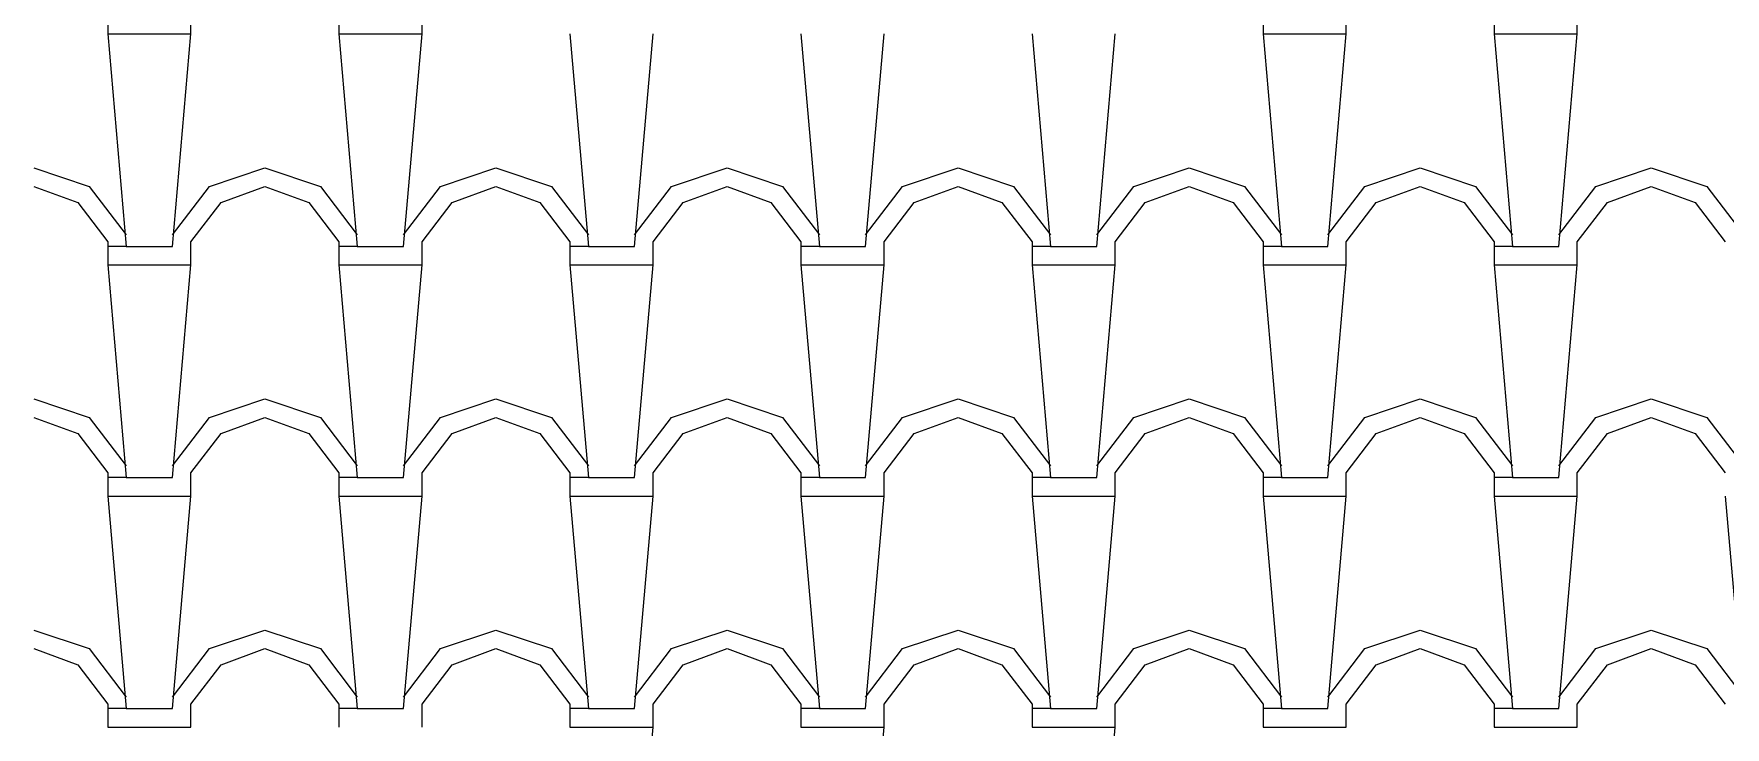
# Model space of a CAD drawing. Extents: x 143.46 to 149.12, y 337.31 to 340.42.
# Drawn here: x 146.164 to 147.994, y 338.564 to 339.314 of the extents above; entities that cross this region are included whole.
import ezdxf

# ---------------------------------------------------------------- set-up
doc = ezdxf.new("R2010")
doc.units = 0
doc.header["$LTSCALE"] = 0.03
doc.header["$MEASUREMENT"] = 0
doc.layers.add('TELHA', color=1, linetype='CONTINUOUS')

msp = doc.modelspace()

# ---------------------------------------------------------------- linework, layer by layer
at = {"layer": 'TELHA', "color": 1}
for p, q in [((146.2439, 339.3392), (146.2439, 339.3142)), ((146.3339, 339.3142), (146.3339, 339.3392)), ((146.4939, 339.3392), (146.4939, 339.3142)), ((146.5839, 339.3142), (146.5839, 339.3392)), ((147.4939, 339.3392), (147.4939, 339.3142)), ((147.5839, 339.3142), (147.5839, 339.3392)), ((147.7439, 339.3392), (147.7439, 339.3142)), ((147.8339, 339.3142), (147.8339, 339.3392)), ((146.2439, 339.3142), (146.2639, 339.0842)), ((146.2439, 339.3142), (146.2639, 339.3142)), ((146.2439, 339.3142), (146.2639, 339.0842)), ((146.2639, 339.3142), (146.3339, 339.3142)), ((146.3139, 339.0842), (146.3339, 339.3142)), ((146.3139, 339.0842), (146.3339, 339.3142)), ((146.4939, 339.3142), (146.5139, 339.0842)), ((146.4939, 339.3142), (146.5139, 339.3142)), ((146.5139, 339.3142), (146.5839, 339.3142)), ((146.5639, 339.0842), (146.5839, 339.3142)), ((146.7439, 339.3142), (146.7639, 339.0842)), ((146.8139, 339.0842), (146.8339, 339.3142)), ((146.9939, 339.3142), (147.0139, 339.0842)), ((147.0639, 339.0842), (147.0839, 339.3142)), ((147.2439, 339.3142), (147.2639, 339.0842)), ((147.3139, 339.0842), (147.3339, 339.3142)), ((147.4939, 339.3142), (147.5139, 339.0842)), ((147.4939, 339.3142), (147.5139, 339.3142)), ((147.4939, 339.3142), (147.5139, 339.0842)), ((147.5139, 339.3142), (147.5839, 339.3142)), ((147.5639, 339.0842), (147.5839, 339.3142)), ((147.5639, 339.0842), (147.5839, 339.3142)), ((147.7439, 339.3142), (147.7639, 339.0842)), ((147.7439, 339.3142), (147.7639, 339.3142)), ((147.7439, 339.3142), (147.7639, 339.0842)), ((147.7639, 339.3142), (147.8339, 339.3142)), ((147.8139, 339.0842), (147.8339, 339.3142)), ((147.8139, 339.0842), (147.8339, 339.3142)), ((146.1639, 339.1692), (146.2239, 339.1492)), ((146.3539, 339.1492), (146.4139, 339.1692)), ((146.4139, 339.1692), (146.4739, 339.1492)), ((146.6039, 339.1492), (146.6639, 339.1692)), ((146.6639, 339.1692), (146.7239, 339.1492)), ((146.6639, 339.1692), (146.7239, 339.1492)), ((146.8539, 339.1492), (146.9139, 339.1692)), ((146.9139, 339.1692), (146.9739, 339.1492)), ((147.1039, 339.1492), (147.1639, 339.1692)), ((147.1639, 339.1692), (147.2239, 339.1492)), ((147.3539, 339.1492), (147.4139, 339.1692)), ((147.4139, 339.1692), (147.4739, 339.1492)), ((147.6039, 339.1492), (147.6639, 339.1692)), ((147.6039, 339.1492), (147.6639, 339.1692)), ((147.6639, 339.1692), (147.7239, 339.1492)), ((147.6639, 339.1692), (147.7239, 339.1492)), ((147.8539, 339.1492), (147.9139, 339.1692)), ((147.9139, 339.1692), (147.9739, 339.1492)), ((147.9139, 339.1692), (147.9739, 339.1492)), ((146.1639, 339.1492), (146.2114, 339.1317)), ((146.2239, 339.1492), (146.2639, 339.0967)), ((146.2239, 339.1492), (146.2639, 339.0967)), ((146.3139, 339.0967), (146.3539, 339.1492)), ((146.3139, 339.0967), (146.3539, 339.1492)), ((146.3664, 339.1317), (146.4139, 339.1492)), ((146.4139, 339.1492), (146.4614, 339.1317)), ((146.4739, 339.1492), (146.5139, 339.0967)), ((146.5639, 339.0967), (146.6039, 339.1492)), ((146.6164, 339.1317), (146.6639, 339.1492)), ((146.6639, 339.1492), (146.7114, 339.1317)), ((146.6639, 339.1492), (146.7114, 339.1317)), ((146.7239, 339.1492), (146.7639, 339.0967)), ((146.8139, 339.0967), (146.8539, 339.1492)), ((146.8664, 339.1317), (146.9139, 339.1492)), ((146.9139, 339.1492), (146.9614, 339.1317)), ((146.9739, 339.1492), (147.0139, 339.0967)), ((147.0639, 339.0967), (147.1039, 339.1492)), ((147.1164, 339.1317), (147.1639, 339.1492)), ((147.1639, 339.1492), (147.2114, 339.1317)), ((147.2239, 339.1492), (147.2639, 339.0967)), ((147.3139, 339.0967), (147.3539, 339.1492)), ((147.3664, 339.1317), (147.4139, 339.1492)), ((147.4139, 339.1492), (147.4614, 339.1317)), ((147.4739, 339.1492), (147.5139, 339.0967)), ((147.4739, 339.1492), (147.5139, 339.0967)), ((147.5639, 339.0967), (147.6039, 339.1492)), ((147.5639, 339.0967), (147.6039, 339.1492)), ((147.6164, 339.1317), (147.6639, 339.1492)), ((147.6164, 339.1317), (147.6639, 339.1492)), ((147.6639, 339.1492), (147.7114, 339.1317)), ((147.6639, 339.1492), (147.7114, 339.1317)), ((147.7239, 339.1492), (147.7639, 339.0967)), ((147.7239, 339.1492), (147.7639, 339.0967)), ((147.8139, 339.0967), (147.8539, 339.1492)), ((147.8139, 339.0967), (147.8539, 339.1492)), ((147.8664, 339.1317), (147.9139, 339.1492)), ((147.9139, 339.1492), (147.9614, 339.1317)), ((147.9139, 339.1492), (147.9614, 339.1317)), ((147.9739, 339.1492), (148.0139, 339.0967)), ((146.2114, 339.1317), (146.2439, 339.0892)), ((146.2114, 339.1317), (146.2439, 339.0892)), ((146.3339, 339.0892), (146.3664, 339.1317)), ((146.3339, 339.0892), (146.3664, 339.1317)), ((146.4614, 339.1317), (146.4939, 339.0892)), ((146.5839, 339.0892), (146.6164, 339.1317)), ((146.7114, 339.1317), (146.7439, 339.0892)), ((146.8339, 339.0892), (146.8664, 339.1317)), ((146.9614, 339.1317), (146.9939, 339.0892)), ((147.0839, 339.0892), (147.1164, 339.1317)), ((147.2114, 339.1317), (147.2439, 339.0892)), ((147.3339, 339.0892), (147.3664, 339.1317)), ((147.4614, 339.1317), (147.4939, 339.0892)), ((147.4614, 339.1317), (147.4939, 339.0892)), ((147.5839, 339.0892), (147.6164, 339.1317)), ((147.5839, 339.0892), (147.6164, 339.1317)), ((147.7114, 339.1317), (147.7439, 339.0892)), ((147.7114, 339.1317), (147.7439, 339.0892)), ((147.8339, 339.0892), (147.8664, 339.1317)), ((147.8339, 339.0892), (147.8664, 339.1317)), ((147.9614, 339.1317), (147.9939, 339.0892)), ((146.2439, 339.0892), (146.2439, 339.0642)), ((146.2439, 339.0892), (146.2439, 339.0642)), ((146.2639, 339.0842), (146.2439, 339.0842)), ((146.2639, 339.0842), (146.2439, 339.0842)), ((146.2639, 339.0842), (146.3139, 339.0842)), ((146.2639, 339.0842), (146.3139, 339.0842)), ((146.3339, 339.0642), (146.3339, 339.0892)), ((146.3339, 339.0642), (146.3339, 339.0892)), ((146.4939, 339.0892), (146.4939, 339.0642)), ((146.5139, 339.0842), (146.4939, 339.0842)), ((146.5139, 339.0842), (146.5639, 339.0842)), ((146.5839, 339.0642), (146.5839, 339.0892)), ((146.7439, 339.0892), (146.7439, 339.0642)), ((146.7639, 339.0842), (146.7439, 339.0842)), ((146.7639, 339.0842), (146.8139, 339.0842)), ((146.8339, 339.0642), (146.8339, 339.0892)), ((146.9939, 339.0892), (146.9939, 339.0642)), ((147.0139, 339.0842), (146.9939, 339.0842)), ((147.0139, 339.0842), (147.0639, 339.0842)), ((147.0839, 339.0642), (147.0839, 339.0892)), ((147.2439, 339.0892), (147.2439, 339.0642)), ((147.2639, 339.0842), (147.2439, 339.0842)), ((147.2639, 339.0842), (147.3139, 339.0842)), ((147.3339, 339.0642), (147.3339, 339.0892)), ((147.4939, 339.0892), (147.4939, 339.0642)), ((147.4939, 339.0892), (147.4939, 339.0642)), ((147.4939, 339.0892), (147.4939, 339.0642)), ((147.5139, 339.0842), (147.4939, 339.0842)), ((147.5139, 339.0842), (147.4939, 339.0842)), ((147.5139, 339.0842), (147.4939, 339.0842)), ((147.5139, 339.0842), (147.5639, 339.0842)), ((147.5139, 339.0842), (147.5639, 339.0842)), ((147.5139, 339.0842), (147.5639, 339.0842)), ((147.5839, 339.0642), (147.5839, 339.0892)), ((147.5839, 339.0642), (147.5839, 339.0892)), ((147.5839, 339.0642), (147.5839, 339.0892)), ((147.7439, 339.0892), (147.7439, 339.0642)), ((147.7439, 339.0892), (147.7439, 339.0642)), ((147.7639, 339.0842), (147.7439, 339.0842)), ((147.7639, 339.0842), (147.7439, 339.0842)), ((147.7639, 339.0842), (147.8139, 339.0842)), ((147.7639, 339.0842), (147.8139, 339.0842)), ((147.8339, 339.0642), (147.8339, 339.0892)), ((147.8339, 339.0642), (147.8339, 339.0892)), ((146.2439, 339.0642), (146.2639, 339.0642)), ((146.2439, 339.0642), (146.2639, 338.8342)), ((146.2439, 339.0642), (146.2639, 338.8342)), ((146.2439, 339.0642), (146.2639, 339.0642)), ((146.2639, 339.0642), (146.3339, 339.0642)), ((146.2639, 339.0642), (146.3339, 339.0642)), ((146.3139, 338.8342), (146.3339, 339.0642)), ((146.3139, 338.8342), (146.3339, 339.0642)), ((146.4939, 339.0642), (146.5139, 339.0642)), ((146.4939, 339.0642), (146.5139, 338.8342)), ((146.5139, 339.0642), (146.5839, 339.0642)), ((146.5639, 338.8342), (146.5839, 339.0642)), ((146.7439, 339.0642), (146.7639, 338.8342)), ((146.7439, 339.0642), (146.7639, 339.0642)), ((146.7639, 339.0642), (146.8339, 339.0642)), ((146.8139, 338.8342), (146.8339, 339.0642)), ((146.9939, 339.0642), (147.0139, 338.8342)), ((146.9939, 339.0642), (147.0139, 339.0642)), ((147.0139, 339.0642), (147.0839, 339.0642)), ((147.0639, 338.8342), (147.0839, 339.0642)), ((147.2439, 339.0642), (147.2639, 338.8342)), ((147.2439, 339.0642), (147.2639, 339.0642)), ((147.2639, 339.0642), (147.3339, 339.0642)), ((147.3139, 338.8342), (147.3339, 339.0642)), ((147.4939, 339.0642), (147.5139, 338.8342)), ((147.4939, 339.0642), (147.5139, 339.0642)), ((147.4939, 339.0642), (147.5139, 338.8342)), ((147.4939, 339.0642), (147.5139, 339.0642)), ((147.4939, 339.0642), (147.5139, 338.8342)), ((147.4939, 339.0642), (147.5139, 339.0642)), ((147.5139, 339.0642), (147.5839, 339.0642)), ((147.5139, 339.0642), (147.5839, 339.0642)), ((147.5139, 339.0642), (147.5839, 339.0642)), ((147.5639, 338.8342), (147.5839, 339.0642)), ((147.5639, 338.8342), (147.5839, 339.0642)), ((147.5639, 338.8342), (147.5839, 339.0642)), ((147.7439, 339.0642), (147.7639, 338.8342)), ((147.7439, 339.0642), (147.7639, 339.0642)), ((147.7439, 339.0642), (147.7639, 338.8342)), ((147.7439, 339.0642), (147.7639, 339.0642)), ((147.7639, 339.0642), (147.8339, 339.0642)), ((147.7639, 339.0642), (147.8339, 339.0642)), ((147.8139, 338.8342), (147.8339, 339.0642)), ((147.8139, 338.8342), (147.8339, 339.0642)), ((146.1639, 338.9192), (146.2239, 338.8992)), ((146.1639, 338.9192), (146.2239, 338.8992)), ((146.3539, 338.8992), (146.4139, 338.9192)), ((146.3539, 338.8992), (146.4139, 338.9192)), ((146.3539, 338.8992), (146.4139, 338.9192)), ((146.4139, 338.9192), (146.4739, 338.8992)), ((146.4139, 338.9192), (146.4739, 338.8992)), ((146.4139, 338.9192), (146.4739, 338.8992)), ((146.6039, 338.8992), (146.6639, 338.9192)), ((146.6039, 338.8992), (146.6639, 338.9192)), ((146.6039, 338.8992), (146.6639, 338.9192)), ((146.6639, 338.9192), (146.7239, 338.8992)), ((146.6639, 338.9192), (146.7239, 338.8992)), ((146.6639, 338.9192), (146.7239, 338.8992)), ((146.6639, 338.9192), (146.7239, 338.8992)), ((146.6639, 338.9192), (146.7239, 338.8992)), ((146.6639, 338.9192), (146.7239, 338.8992)), ((146.8539, 338.8992), (146.9139, 338.9192)), ((146.8539, 338.8992), (146.9139, 338.9192)), ((146.8539, 338.8992), (146.9139, 338.9192)), ((146.9139, 338.9192), (146.9739, 338.8992)), ((146.9139, 338.9192), (146.9739, 338.8992)), ((146.9139, 338.9192), (146.9739, 338.8992)), ((147.1039, 338.8992), (147.1639, 338.9192)), ((147.1039, 338.8992), (147.1639, 338.9192)), ((147.1039, 338.8992), (147.1639, 338.9192)), ((147.1639, 338.9192), (147.2239, 338.8992)), ((147.1639, 338.9192), (147.2239, 338.8992)), ((147.1639, 338.9192), (147.2239, 338.8992)), ((147.3539, 338.8992), (147.4139, 338.9192)), ((147.3539, 338.8992), (147.4139, 338.9192)), ((147.3539, 338.8992), (147.4139, 338.9192)), ((147.3539, 338.8992), (147.4139, 338.9192)), ((147.4139, 338.9192), (147.4739, 338.8992)), ((147.4139, 338.9192), (147.4739, 338.8992)), ((147.4139, 338.9192), (147.4739, 338.8992)), ((147.4139, 338.9192), (147.4739, 338.8992)), ((147.6039, 338.8992), (147.6639, 338.9192)), ((147.6039, 338.8992), (147.6639, 338.9192)), ((147.6039, 338.8992), (147.6639, 338.9192)), ((147.6039, 338.8992), (147.6639, 338.9192)), ((147.6039, 338.8992), (147.6639, 338.9192)), ((147.6039, 338.8992), (147.6639, 338.9192)), ((147.6039, 338.8992), (147.6639, 338.9192)), ((147.6639, 338.9192), (147.7239, 338.8992)), ((147.6639, 338.9192), (147.7239, 338.8992)), ((147.6639, 338.9192), (147.7239, 338.8992)), ((147.6639, 338.9192), (147.7239, 338.8992)), ((147.6639, 338.9192), (147.7239, 338.8992)), ((147.8539, 338.8992), (147.9139, 338.9192)), ((147.8539, 338.8992), (147.9139, 338.9192)), ((147.8539, 338.8992), (147.9139, 338.9192)), ((147.9139, 338.9192), (147.9739, 338.8992)), ((147.9139, 338.9192), (147.9739, 338.8992)), ((147.9139, 338.9192), (147.9739, 338.8992)), ((147.9139, 338.9192), (147.9739, 338.8992)), ((147.9139, 338.9192), (147.9739, 338.8992)), ((147.9139, 338.9192), (147.9739, 338.8992)), ((146.1639, 338.8992), (146.2114, 338.8817)), ((146.1639, 338.8992), (146.2114, 338.8817)), ((146.2239, 338.8992), (146.2639, 338.8467)), ((146.2239, 338.8992), (146.2639, 338.8467)), ((146.2239, 338.8992), (146.2639, 338.8467)), ((146.2239, 338.8992), (146.2639, 338.8467)), ((146.2239, 338.8992), (146.2639, 338.8467)), ((146.3139, 338.8467), (146.3539, 338.8992)), ((146.3139, 338.8467), (146.3539, 338.8992)), ((146.3139, 338.8467), (146.3539, 338.8992)), ((146.3139, 338.8467), (146.3539, 338.8992)), ((146.3139, 338.8467), (146.3539, 338.8992)), ((146.3664, 338.8817), (146.4139, 338.8992)), ((146.3664, 338.8817), (146.4139, 338.8992)), ((146.3664, 338.8817), (146.4139, 338.8992)), ((146.4139, 338.8992), (146.4614, 338.8817)), ((146.4139, 338.8992), (146.4614, 338.8817)), ((146.4139, 338.8992), (146.4614, 338.8817)), ((146.4739, 338.8992), (146.5139, 338.8467)), ((146.4739, 338.8992), (146.5139, 338.8467)), ((146.4739, 338.8992), (146.5139, 338.8467)), ((146.5639, 338.8467), (146.6039, 338.8992)), ((146.5639, 338.8467), (146.6039, 338.8992)), ((146.5639, 338.8467), (146.6039, 338.8992)), ((146.6164, 338.8817), (146.6639, 338.8992)), ((146.6164, 338.8817), (146.6639, 338.8992)), ((146.6164, 338.8817), (146.6639, 338.8992)), ((146.6639, 338.8992), (146.7114, 338.8817)), ((146.6639, 338.8992), (146.7114, 338.8817)), ((146.6639, 338.8992), (146.7114, 338.8817)), ((146.6639, 338.8992), (146.7114, 338.8817)), ((146.6639, 338.8992), (146.7114, 338.8817)), ((146.6639, 338.8992), (146.7114, 338.8817)), ((146.7239, 338.8992), (146.7639, 338.8467)), ((146.7239, 338.8992), (146.7639, 338.8467)), ((146.7239, 338.8992), (146.7639, 338.8467)), ((146.8139, 338.8467), (146.8539, 338.8992)), ((146.8139, 338.8467), (146.8539, 338.8992)), ((146.8139, 338.8467), (146.8539, 338.8992)), ((146.8664, 338.8817), (146.9139, 338.8992)), ((146.8664, 338.8817), (146.9139, 338.8992)), ((146.8664, 338.8817), (146.9139, 338.8992)), ((146.9139, 338.8992), (146.9614, 338.8817)), ((146.9139, 338.8992), (146.9614, 338.8817)), ((146.9139, 338.8992), (146.9614, 338.8817)), ((146.9739, 338.8992), (147.0139, 338.8467)), ((146.9739, 338.8992), (147.0139, 338.8467)), ((146.9739, 338.8992), (147.0139, 338.8467)), ((147.0639, 338.8467), (147.1039, 338.8992)), ((147.0639, 338.8467), (147.1039, 338.8992)), ((147.0639, 338.8467), (147.1039, 338.8992)), ((147.1164, 338.8817), (147.1639, 338.8992)), ((147.1164, 338.8817), (147.1639, 338.8992)), ((147.1164, 338.8817), (147.1639, 338.8992)), ((147.1639, 338.8992), (147.2114, 338.8817)), ((147.1639, 338.8992), (147.2114, 338.8817)), ((147.1639, 338.8992), (147.2114, 338.8817)), ((147.2239, 338.8992), (147.2639, 338.8467)), ((147.2239, 338.8992), (147.2639, 338.8467)), ((147.2239, 338.8992), (147.2639, 338.8467)), ((147.3139, 338.8467), (147.3539, 338.8992)), ((147.3139, 338.8467), (147.3539, 338.8992)), ((147.3139, 338.8467), (147.3539, 338.8992)), ((147.3664, 338.8817), (147.4139, 338.8992)), ((147.3664, 338.8817), (147.4139, 338.8992)), ((147.3664, 338.8817), (147.4139, 338.8992)), ((147.3664, 338.8817), (147.4139, 338.8992)), ((147.4139, 338.8992), (147.4614, 338.8817)), ((147.4139, 338.8992), (147.4614, 338.8817)), ((147.4139, 338.8992), (147.4614, 338.8817)), ((147.4139, 338.8992), (147.4614, 338.8817)), ((147.4739, 338.8992), (147.5139, 338.8467)), ((147.4739, 338.8992), (147.5139, 338.8467)), ((147.4739, 338.8992), (147.5139, 338.8467)), ((147.4739, 338.8992), (147.5139, 338.8467)), ((147.4739, 338.8992), (147.5139, 338.8467)), ((147.4739, 338.8992), (147.5139, 338.8467)), ((147.4739, 338.8992), (147.5139, 338.8467)), ((147.5639, 338.8467), (147.6039, 338.8992)), ((147.5639, 338.8467), (147.6039, 338.8992)), ((147.5639, 338.8467), (147.6039, 338.8992)), ((147.5639, 338.8467), (147.6039, 338.8992)), ((147.5639, 338.8467), (147.6039, 338.8992)), ((147.5639, 338.8467), (147.6039, 338.8992)), ((147.5639, 338.8467), (147.6039, 338.8992)), ((147.6164, 338.8817), (147.6639, 338.8992)), ((147.6164, 338.8817), (147.6639, 338.8992)), ((147.6164, 338.8817), (147.6639, 338.8992)), ((147.6164, 338.8817), (147.6639, 338.8992)), ((147.6164, 338.8817), (147.6639, 338.8992)), ((147.6164, 338.8817), (147.6639, 338.8992)), ((147.6164, 338.8817), (147.6639, 338.8992)), ((147.6639, 338.8992), (147.7114, 338.8817)), ((147.6639, 338.8992), (147.7114, 338.8817)), ((147.6639, 338.8992), (147.7114, 338.8817)), ((147.6639, 338.8992), (147.7114, 338.8817)), ((147.6639, 338.8992), (147.7114, 338.8817)), ((147.7239, 338.8992), (147.7639, 338.8467)), ((147.7239, 338.8992), (147.7639, 338.8467)), ((147.7239, 338.8992), (147.7639, 338.8467)), ((147.7239, 338.8992), (147.7639, 338.8467)), ((147.7239, 338.8992), (147.7639, 338.8467)), ((147.8139, 338.8467), (147.8539, 338.8992)), ((147.8139, 338.8467), (147.8539, 338.8992)), ((147.8139, 338.8467), (147.8539, 338.8992)), ((147.8139, 338.8467), (147.8539, 338.8992)), ((147.8139, 338.8467), (147.8539, 338.8992)), ((147.8664, 338.8817), (147.9139, 338.8992)), ((147.8664, 338.8817), (147.9139, 338.8992)), ((147.8664, 338.8817), (147.9139, 338.8992)), ((147.9139, 338.8992), (147.9614, 338.8817)), ((147.9139, 338.8992), (147.9614, 338.8817)), ((147.9139, 338.8992), (147.9614, 338.8817)), ((147.9139, 338.8992), (147.9614, 338.8817)), ((147.9139, 338.8992), (147.9614, 338.8817)), ((147.9139, 338.8992), (147.9614, 338.8817)), ((147.9739, 338.8992), (148.0139, 338.8467)), ((147.9739, 338.8992), (148.0139, 338.8467)), ((147.9739, 338.8992), (148.0139, 338.8467)), ((146.2114, 338.8817), (146.2439, 338.8392)), ((146.2114, 338.8817), (146.2439, 338.8392)), ((146.2114, 338.8817), (146.2439, 338.8392)), ((146.2114, 338.8817), (146.2439, 338.8392)), ((146.2114, 338.8817), (146.2439, 338.8392)), ((146.3339, 338.8392), (146.3664, 338.8817)), ((146.3339, 338.8392), (146.3664, 338.8817)), ((146.3339, 338.8392), (146.3664, 338.8817)), ((146.3339, 338.8392), (146.3664, 338.8817)), ((146.3339, 338.8392), (146.3664, 338.8817)), ((146.4614, 338.8817), (146.4939, 338.8392)), ((146.4614, 338.8817), (146.4939, 338.8392)), ((146.4614, 338.8817), (146.4939, 338.8392)), ((146.5839, 338.8392), (146.6164, 338.8817)), ((146.5839, 338.8392), (146.6164, 338.8817)), ((146.5839, 338.8392), (146.6164, 338.8817)), ((146.7114, 338.8817), (146.7439, 338.8392)), ((146.7114, 338.8817), (146.7439, 338.8392)), ((146.7114, 338.8817), (146.7439, 338.8392)), ((146.8339, 338.8392), (146.8664, 338.8817)), ((146.8339, 338.8392), (146.8664, 338.8817)), ((146.8339, 338.8392), (146.8664, 338.8817)), ((146.9614, 338.8817), (146.9939, 338.8392)), ((146.9614, 338.8817), (146.9939, 338.8392)), ((146.9614, 338.8817), (146.9939, 338.8392)), ((147.0839, 338.8392), (147.1164, 338.8817)), ((147.0839, 338.8392), (147.1164, 338.8817)), ((147.0839, 338.8392), (147.1164, 338.8817)), ((147.2114, 338.8817), (147.2439, 338.8392)), ((147.2114, 338.8817), (147.2439, 338.8392)), ((147.2114, 338.8817), (147.2439, 338.8392)), ((147.3339, 338.8392), (147.3664, 338.8817)), ((147.3339, 338.8392), (147.3664, 338.8817)), ((147.3339, 338.8392), (147.3664, 338.8817)), ((147.4614, 338.8817), (147.4939, 338.8392)), ((147.4614, 338.8817), (147.4939, 338.8392)), ((147.4614, 338.8817), (147.4939, 338.8392)), ((147.4614, 338.8817), (147.4939, 338.8392)), ((147.4614, 338.8817), (147.4939, 338.8392)), ((147.4614, 338.8817), (147.4939, 338.8392)), ((147.4614, 338.8817), (147.4939, 338.8392)), ((147.5839, 338.8392), (147.6164, 338.8817)), ((147.5839, 338.8392), (147.6164, 338.8817)), ((147.5839, 338.8392), (147.6164, 338.8817)), ((147.5839, 338.8392), (147.6164, 338.8817)), ((147.5839, 338.8392), (147.6164, 338.8817)), ((147.5839, 338.8392), (147.6164, 338.8817)), ((147.5839, 338.8392), (147.6164, 338.8817)), ((147.7114, 338.8817), (147.7439, 338.8392)), ((147.7114, 338.8817), (147.7439, 338.8392)), ((147.7114, 338.8817), (147.7439, 338.8392)), ((147.7114, 338.8817), (147.7439, 338.8392)), ((147.7114, 338.8817), (147.7439, 338.8392)), ((147.8339, 338.8392), (147.8664, 338.8817)), ((147.8339, 338.8392), (147.8664, 338.8817)), ((147.8339, 338.8392), (147.8664, 338.8817)), ((147.8339, 338.8392), (147.8664, 338.8817)), ((147.8339, 338.8392), (147.8664, 338.8817)), ((147.9614, 338.8817), (147.9939, 338.8392)), ((147.9614, 338.8817), (147.9939, 338.8392)), ((147.9614, 338.8817), (147.9939, 338.8392)), ((146.2439, 338.8392), (146.2439, 338.8142)), ((146.2439, 338.8392), (146.2439, 338.8142)), ((146.2439, 338.8392), (146.2439, 338.8142)), ((146.2439, 338.8392), (146.2439, 338.8142)), ((146.2439, 338.8392), (146.2439, 338.8142)), ((146.2639, 338.8342), (146.2439, 338.8342)), ((146.2639, 338.8342), (146.2439, 338.8342)), ((146.2639, 338.8342), (146.2439, 338.8342)), ((146.2639, 338.8342), (146.2439, 338.8342)), ((146.2639, 338.8342), (146.2439, 338.8342)), ((146.2639, 338.8342), (146.3139, 338.8342)), ((146.2639, 338.8342), (146.3139, 338.8342)), ((146.2639, 338.8342), (146.3139, 338.8342)), ((146.2639, 338.8342), (146.3139, 338.8342)), ((146.2639, 338.8342), (146.3139, 338.8342)), ((146.3339, 338.8142), (146.3339, 338.8392)), ((146.3339, 338.8142), (146.3339, 338.8392)), ((146.3339, 338.8142), (146.3339, 338.8392)), ((146.3339, 338.8142), (146.3339, 338.8392)), ((146.3339, 338.8142), (146.3339, 338.8392)), ((146.4939, 338.8392), (146.4939, 338.8142)), ((146.4939, 338.8392), (146.4939, 338.8142)), ((146.4939, 338.8392), (146.4939, 338.8142)), ((146.5139, 338.8342), (146.4939, 338.8342)), ((146.5139, 338.8342), (146.4939, 338.8342)), ((146.5139, 338.8342), (146.4939, 338.8342)), ((146.5139, 338.8342), (146.5639, 338.8342)), ((146.5139, 338.8342), (146.5639, 338.8342)), ((146.5139, 338.8342), (146.5639, 338.8342)), ((146.5839, 338.8142), (146.5839, 338.8392)), ((146.5839, 338.8142), (146.5839, 338.8392)), ((146.5839, 338.8142), (146.5839, 338.8392)), ((146.7439, 338.8392), (146.7439, 338.8142)), ((146.7439, 338.8392), (146.7439, 338.8142)), ((146.7439, 338.8392), (146.7439, 338.8142)), ((146.7639, 338.8342), (146.7439, 338.8342)), ((146.7639, 338.8342), (146.7439, 338.8342)), ((146.7639, 338.8342), (146.7439, 338.8342)), ((146.7639, 338.8342), (146.8139, 338.8342)), ((146.7639, 338.8342), (146.8139, 338.8342)), ((146.7639, 338.8342), (146.8139, 338.8342)), ((146.8339, 338.8142), (146.8339, 338.8392)), ((146.8339, 338.8142), (146.8339, 338.8392)), ((146.8339, 338.8142), (146.8339, 338.8392)), ((146.9939, 338.8392), (146.9939, 338.8142)), ((146.9939, 338.8392), (146.9939, 338.8142)), ((146.9939, 338.8392), (146.9939, 338.8142)), ((147.0139, 338.8342), (146.9939, 338.8342)), ((147.0139, 338.8342), (146.9939, 338.8342)), ((147.0139, 338.8342), (146.9939, 338.8342)), ((147.0139, 338.8342), (147.0639, 338.8342)), ((147.0139, 338.8342), (147.0639, 338.8342)), ((147.0139, 338.8342), (147.0639, 338.8342)), ((147.0839, 338.8142), (147.0839, 338.8392)), ((147.0839, 338.8142), (147.0839, 338.8392)), ((147.0839, 338.8142), (147.0839, 338.8392)), ((147.2439, 338.8392), (147.2439, 338.8142)), ((147.2439, 338.8392), (147.2439, 338.8142)), ((147.2439, 338.8392), (147.2439, 338.8142)), ((147.2639, 338.8342), (147.2439, 338.8342)), ((147.2639, 338.8342), (147.2439, 338.8342)), ((147.2639, 338.8342), (147.2439, 338.8342)), ((147.2639, 338.8342), (147.3139, 338.8342)), ((147.2639, 338.8342), (147.3139, 338.8342)), ((147.2639, 338.8342), (147.3139, 338.8342)), ((147.3339, 338.8142), (147.3339, 338.8392)), ((147.3339, 338.8142), (147.3339, 338.8392)), ((147.3339, 338.8142), (147.3339, 338.8392)), ((147.4939, 338.8392), (147.4939, 338.8142)), ((147.4939, 338.8392), (147.4939, 338.8142)), ((147.4939, 338.8392), (147.4939, 338.8142)), ((147.4939, 338.8392), (147.4939, 338.8142)), ((147.4939, 338.8392), (147.4939, 338.8142)), ((147.4939, 338.8392), (147.4939, 338.8142)), ((147.4939, 338.8392), (147.4939, 338.8142)), ((147.5139, 338.8342), (147.4939, 338.8342)), ((147.5139, 338.8342), (147.4939, 338.8342)), ((147.5139, 338.8342), (147.4939, 338.8342)), ((147.5139, 338.8342), (147.4939, 338.8342)), ((147.5139, 338.8342), (147.4939, 338.8342)), ((147.5139, 338.8342), (147.4939, 338.8342)), ((147.5139, 338.8342), (147.4939, 338.8342)), ((147.5139, 338.8342), (147.5639, 338.8342)), ((147.5139, 338.8342), (147.5639, 338.8342)), ((147.5139, 338.8342), (147.5639, 338.8342)), ((147.5139, 338.8342), (147.5639, 338.8342)), ((147.5139, 338.8342), (147.5639, 338.8342)), ((147.5139, 338.8342), (147.5639, 338.8342)), ((147.5139, 338.8342), (147.5639, 338.8342)), ((147.5839, 338.8142), (147.5839, 338.8392)), ((147.5839, 338.8142), (147.5839, 338.8392)), ((147.5839, 338.8142), (147.5839, 338.8392)), ((147.5839, 338.8142), (147.5839, 338.8392)), ((147.5839, 338.8142), (147.5839, 338.8392)), ((147.5839, 338.8142), (147.5839, 338.8392)), ((147.5839, 338.8142), (147.5839, 338.8392)), ((147.7439, 338.8392), (147.7439, 338.8142)), ((147.7439, 338.8392), (147.7439, 338.8142)), ((147.7439, 338.8392), (147.7439, 338.8142)), ((147.7439, 338.8392), (147.7439, 338.8142)), ((147.7439, 338.8392), (147.7439, 338.8142)), ((147.7639, 338.8342), (147.7439, 338.8342)), ((147.7639, 338.8342), (147.7439, 338.8342)), ((147.7639, 338.8342), (147.7439, 338.8342)), ((147.7639, 338.8342), (147.7439, 338.8342)), ((147.7639, 338.8342), (147.7439, 338.8342)), ((147.7639, 338.8342), (147.8139, 338.8342)), ((147.7639, 338.8342), (147.8139, 338.8342)), ((147.7639, 338.8342), (147.8139, 338.8342)), ((147.7639, 338.8342), (147.8139, 338.8342)), ((147.7639, 338.8342), (147.8139, 338.8342)), ((147.8339, 338.8142), (147.8339, 338.8392)), ((147.8339, 338.8142), (147.8339, 338.8392)), ((147.8339, 338.8142), (147.8339, 338.8392)), ((147.8339, 338.8142), (147.8339, 338.8392)), ((147.8339, 338.8142), (147.8339, 338.8392)), ((146.2439, 338.8142), (146.2639, 338.5842)), ((146.2439, 338.8142), (146.2639, 338.5842)), ((146.2439, 338.8142), (146.2639, 338.8142)), ((146.2439, 338.8142), (146.2639, 338.8142)), ((146.2439, 338.8142), (146.2639, 338.8142)), ((146.2439, 338.8142), (146.2639, 338.5842)), ((146.2439, 338.8142), (146.2639, 338.5842)), ((146.2439, 338.8142), (146.2639, 338.8142)), ((146.2439, 338.8142), (146.2639, 338.8142)), ((146.2639, 338.8142), (146.3339, 338.8142)), ((146.2639, 338.8142), (146.3339, 338.8142)), ((146.2639, 338.8142), (146.3339, 338.8142)), ((146.2639, 338.8142), (146.3339, 338.8142)), ((146.2639, 338.8142), (146.3339, 338.8142)), ((146.3139, 338.5842), (146.3339, 338.8142)), ((146.3139, 338.5842), (146.3339, 338.8142)), ((146.3139, 338.5842), (146.3339, 338.8142)), ((146.3139, 338.5842), (146.3339, 338.8142)), ((146.4939, 338.8142), (146.5139, 338.5842)), ((146.4939, 338.8142), (146.5139, 338.5842)), ((146.4939, 338.8142), (146.5139, 338.8142)), ((146.4939, 338.8142), (146.5139, 338.8142)), ((146.4939, 338.8142), (146.5139, 338.8142)), ((146.5139, 338.8142), (146.5839, 338.8142)), ((146.5139, 338.8142), (146.5839, 338.8142)), ((146.5139, 338.8142), (146.5839, 338.8142)), ((146.5639, 338.5842), (146.5839, 338.8142)), ((146.5639, 338.5842), (146.5839, 338.8142)), ((146.7439, 338.8142), (146.7639, 338.5842)), ((146.7439, 338.8142), (146.7639, 338.5842)), ((146.7439, 338.8142), (146.7639, 338.8142)), ((146.7439, 338.8142), (146.7639, 338.8142)), ((146.7439, 338.8142), (146.7639, 338.8142)), ((146.7639, 338.8142), (146.8339, 338.8142)), ((146.7639, 338.8142), (146.8339, 338.8142)), ((146.7639, 338.8142), (146.8339, 338.8142)), ((146.8139, 338.5842), (146.8339, 338.8142)), ((146.8139, 338.5842), (146.8339, 338.8142)), ((146.9939, 338.8142), (147.0139, 338.5842)), ((146.9939, 338.8142), (147.0139, 338.5842)), ((146.9939, 338.8142), (147.0139, 338.8142)), ((146.9939, 338.8142), (147.0139, 338.8142)), ((146.9939, 338.8142), (147.0139, 338.8142)), ((147.0139, 338.8142), (147.0839, 338.8142)), ((147.0139, 338.8142), (147.0839, 338.8142)), ((147.0139, 338.8142), (147.0839, 338.8142)), ((147.0639, 338.5842), (147.0839, 338.8142)), ((147.0639, 338.5842), (147.0839, 338.8142)), ((147.2439, 338.8142), (147.2639, 338.5842)), ((147.2439, 338.8142), (147.2639, 338.5842)), ((147.2439, 338.8142), (147.2639, 338.8142)), ((147.2439, 338.8142), (147.2639, 338.8142)), ((147.2439, 338.8142), (147.2639, 338.8142)), ((147.2639, 338.8142), (147.3339, 338.8142)), ((147.2639, 338.8142), (147.3339, 338.8142)), ((147.2639, 338.8142), (147.3339, 338.8142)), ((147.3139, 338.5842), (147.3339, 338.8142)), ((147.3139, 338.5842), (147.3339, 338.8142)), ((147.4939, 338.8142), (147.5139, 338.5842)), ((147.4939, 338.8142), (147.5139, 338.5842)), ((147.4939, 338.8142), (147.5139, 338.8142)), ((147.4939, 338.8142), (147.5139, 338.8142)), ((147.4939, 338.8142), (147.5139, 338.8142)), ((147.4939, 338.8142), (147.5139, 338.8142)), ((147.4939, 338.8142), (147.5139, 338.8142)), ((147.4939, 338.8142), (147.5139, 338.8142)), ((147.4939, 338.8142), (147.5139, 338.8142)), ((147.4939, 338.8142), (147.5139, 338.5842)), ((147.4939, 338.8142), (147.5139, 338.5842)), ((147.5139, 338.8142), (147.5839, 338.8142)), ((147.5139, 338.8142), (147.5839, 338.8142)), ((147.5139, 338.8142), (147.5839, 338.8142)), ((147.5139, 338.8142), (147.5839, 338.8142)), ((147.5139, 338.8142), (147.5839, 338.8142)), ((147.5139, 338.8142), (147.5839, 338.8142)), ((147.5139, 338.8142), (147.5839, 338.8142)), ((147.5639, 338.5842), (147.5839, 338.8142)), ((147.5639, 338.5842), (147.5839, 338.8142)), ((147.5639, 338.5842), (147.5839, 338.8142)), ((147.5639, 338.5842), (147.5839, 338.8142)), ((147.7439, 338.8142), (147.7639, 338.5842)), ((147.7439, 338.8142), (147.7639, 338.5842)), ((147.7439, 338.8142), (147.7639, 338.8142)), ((147.7439, 338.8142), (147.7639, 338.8142)), ((147.7439, 338.8142), (147.7639, 338.8142)), ((147.7439, 338.8142), (147.7639, 338.8142)), ((147.7439, 338.8142), (147.7639, 338.8142)), ((147.7439, 338.8142), (147.7639, 338.5842)), ((147.7439, 338.8142), (147.7639, 338.5842)), ((147.7639, 338.8142), (147.8339, 338.8142)), ((147.7639, 338.8142), (147.8339, 338.8142)), ((147.7639, 338.8142), (147.8339, 338.8142)), ((147.7639, 338.8142), (147.8339, 338.8142)), ((147.7639, 338.8142), (147.8339, 338.8142)), ((147.8139, 338.5842), (147.8339, 338.8142)), ((147.8139, 338.5842), (147.8339, 338.8142)), ((147.8139, 338.5842), (147.8339, 338.8142)), ((147.8139, 338.5842), (147.8339, 338.8142)), ((147.9939, 338.8142), (148.0139, 338.5842)), ((146.1639, 338.6692), (146.2239, 338.6492)), ((146.3539, 338.6492), (146.4139, 338.6692)), ((146.4139, 338.6692), (146.4739, 338.6492)), ((146.6039, 338.6492), (146.6639, 338.6692)), ((146.6639, 338.6692), (146.7239, 338.6492)), ((146.6639, 338.6692), (146.7239, 338.6492)), ((146.8539, 338.6492), (146.9139, 338.6692)), ((146.9139, 338.6692), (146.9739, 338.6492)), ((147.1039, 338.6492), (147.1639, 338.6692)), ((147.1639, 338.6692), (147.2239, 338.6492)), ((147.3539, 338.6492), (147.4139, 338.6692)), ((147.4139, 338.6692), (147.4739, 338.6492)), ((147.6039, 338.6492), (147.6639, 338.6692)), ((147.6039, 338.6492), (147.6639, 338.6692)), ((147.6639, 338.6692), (147.7239, 338.6492)), ((147.6639, 338.6692), (147.7239, 338.6492)), ((147.8539, 338.6492), (147.9139, 338.6692)), ((147.9139, 338.6692), (147.9739, 338.6492)), ((147.9139, 338.6692), (147.9739, 338.6492)), ((146.1639, 338.6492), (146.2114, 338.6317)), ((146.2239, 338.6492), (146.2639, 338.5967)), ((146.2239, 338.6492), (146.2639, 338.5967)), ((146.3139, 338.5967), (146.3539, 338.6492)), ((146.3139, 338.5967), (146.3539, 338.6492)), ((146.3664, 338.6317), (146.4139, 338.6492)), ((146.4139, 338.6492), (146.4614, 338.6317)), ((146.4739, 338.6492), (146.5139, 338.5967)), ((146.5639, 338.5967), (146.6039, 338.6492)), ((146.6164, 338.6317), (146.6639, 338.6492)), ((146.6639, 338.6492), (146.7114, 338.6317)), ((146.6639, 338.6492), (146.7114, 338.6317)), ((146.7239, 338.6492), (146.7639, 338.5967)), ((146.8139, 338.5967), (146.8539, 338.6492)), ((146.8664, 338.6317), (146.9139, 338.6492)), ((146.9139, 338.6492), (146.9614, 338.6317)), ((146.9739, 338.6492), (147.0139, 338.5967)), ((147.0639, 338.5967), (147.1039, 338.6492)), ((147.1164, 338.6317), (147.1639, 338.6492)), ((147.1639, 338.6492), (147.2114, 338.6317)), ((147.2239, 338.6492), (147.2639, 338.5967)), ((147.3139, 338.5967), (147.3539, 338.6492)), ((147.3664, 338.6317), (147.4139, 338.6492)), ((147.4139, 338.6492), (147.4614, 338.6317)), ((147.4739, 338.6492), (147.5139, 338.5967)), ((147.4739, 338.6492), (147.5139, 338.5967)), ((147.5639, 338.5967), (147.6039, 338.6492)), ((147.5639, 338.5967), (147.6039, 338.6492)), ((147.6164, 338.6317), (147.6639, 338.6492)), ((147.6164, 338.6317), (147.6639, 338.6492)), ((147.6639, 338.6492), (147.7114, 338.6317)), ((147.6639, 338.6492), (147.7114, 338.6317)), ((147.7239, 338.6492), (147.7639, 338.5967)), ((147.7239, 338.6492), (147.7639, 338.5967)), ((147.8139, 338.5967), (147.8539, 338.6492)), ((147.8139, 338.5967), (147.8539, 338.6492)), ((147.8664, 338.6317), (147.9139, 338.6492)), ((147.9139, 338.6492), (147.9614, 338.6317)), ((147.9139, 338.6492), (147.9614, 338.6317)), ((147.9739, 338.6492), (148.0139, 338.5967)), ((146.2114, 338.6317), (146.2439, 338.5892)), ((146.2114, 338.6317), (146.2439, 338.5892)), ((146.3339, 338.5892), (146.3664, 338.6317)), ((146.3339, 338.5892), (146.3664, 338.6317)), ((146.4614, 338.6317), (146.4939, 338.5892)), ((146.5839, 338.5892), (146.6164, 338.6317)), ((146.7114, 338.6317), (146.7439, 338.5892)), ((146.8339, 338.5892), (146.8664, 338.6317)), ((146.9614, 338.6317), (146.9939, 338.5892)), ((147.0839, 338.5892), (147.1164, 338.6317)), ((147.2114, 338.6317), (147.2439, 338.5892)), ((147.3339, 338.5892), (147.3664, 338.6317)), ((147.4614, 338.6317), (147.4939, 338.5892)), ((147.4614, 338.6317), (147.4939, 338.5892)), ((147.5839, 338.5892), (147.6164, 338.6317)), ((147.5839, 338.5892), (147.6164, 338.6317)), ((147.7114, 338.6317), (147.7439, 338.5892)), ((147.7114, 338.6317), (147.7439, 338.5892)), ((147.8339, 338.5892), (147.8664, 338.6317)), ((147.8339, 338.5892), (147.8664, 338.6317)), ((147.9614, 338.6317), (147.9939, 338.5892)), ((146.2439, 338.5892), (146.2439, 338.5642)), ((146.2439, 338.5892), (146.2439, 338.5642)), ((146.3339, 338.5642), (146.3339, 338.5892)), ((146.3339, 338.5642), (146.3339, 338.5892)), ((146.4939, 338.5892), (146.4939, 338.5642)), ((146.5839, 338.5642), (146.5839, 338.5892)), ((146.7439, 338.5892), (146.7439, 338.5642)), ((146.8339, 338.5642), (146.8339, 338.5892)), ((146.9939, 338.5892), (146.9939, 338.5642)), ((147.0839, 338.5642), (147.0839, 338.5892)), ((147.2439, 338.5892), (147.2439, 338.5642)), ((147.3339, 338.5642), (147.3339, 338.5892)), ((147.4939, 338.5892), (147.4939, 338.5642)), ((147.4939, 338.5892), (147.4939, 338.5642)), ((147.5839, 338.5642), (147.5839, 338.5892)), ((147.5839, 338.5642), (147.5839, 338.5892)), ((147.7439, 338.5892), (147.7439, 338.5642)), ((147.7439, 338.5892), (147.7439, 338.5642)), ((147.8339, 338.5642), (147.8339, 338.5892)), ((147.8339, 338.5642), (147.8339, 338.5892)), ((146.2639, 338.5842), (146.2439, 338.5842)), ((146.2639, 338.5842), (146.2439, 338.5842)), ((146.2639, 338.5842), (146.3139, 338.5842)), ((146.2639, 338.5842), (146.3139, 338.5842)), ((146.5139, 338.5842), (146.4939, 338.5842)), ((146.5139, 338.5842), (146.5639, 338.5842)), ((146.7639, 338.5842), (146.7439, 338.5842)), ((146.7639, 338.5842), (146.8139, 338.5842)), ((147.0139, 338.5842), (146.9939, 338.5842)), ((147.0139, 338.5842), (147.0639, 338.5842)), ((147.2639, 338.5842), (147.2439, 338.5842)), ((147.2639, 338.5842), (147.3139, 338.5842)), ((147.5139, 338.5842), (147.4939, 338.5842)), ((147.5139, 338.5842), (147.4939, 338.5842)), ((147.5139, 338.5842), (147.5639, 338.5842)), ((147.5139, 338.5842), (147.5639, 338.5842)), ((147.7639, 338.5842), (147.7439, 338.5842)), ((147.7639, 338.5842), (147.7439, 338.5842)), ((147.7639, 338.5842), (147.8139, 338.5842)), ((147.7639, 338.5842), (147.8139, 338.5842)), ((146.2439, 338.5642), (146.2639, 338.5642)), ((146.2639, 338.5642), (146.3339, 338.5642)), ((146.7439, 338.5642), (146.7639, 338.5642)), ((146.7639, 338.5642), (146.8339, 338.5642)), ((146.8139, 338.3342), (146.8339, 338.5642)), ((146.9939, 338.5642), (147.0139, 338.5642)), ((147.0139, 338.5642), (147.0839, 338.5642)), ((147.0639, 338.3342), (147.0839, 338.5642)), ((147.2439, 338.5642), (147.2639, 338.5642)), ((147.2639, 338.5642), (147.3339, 338.5642)), ((147.3139, 338.3342), (147.3339, 338.5642)), ((147.4939, 338.5642), (147.5139, 338.5642)), ((147.5139, 338.5642), (147.5839, 338.5642)), ((147.7439, 338.5642), (147.7639, 338.5642)), ((147.7639, 338.5642), (147.8339, 338.5642))]:
    msp.add_line(p, q, dxfattribs=at)

doc.saveas('drawing.dxf')
